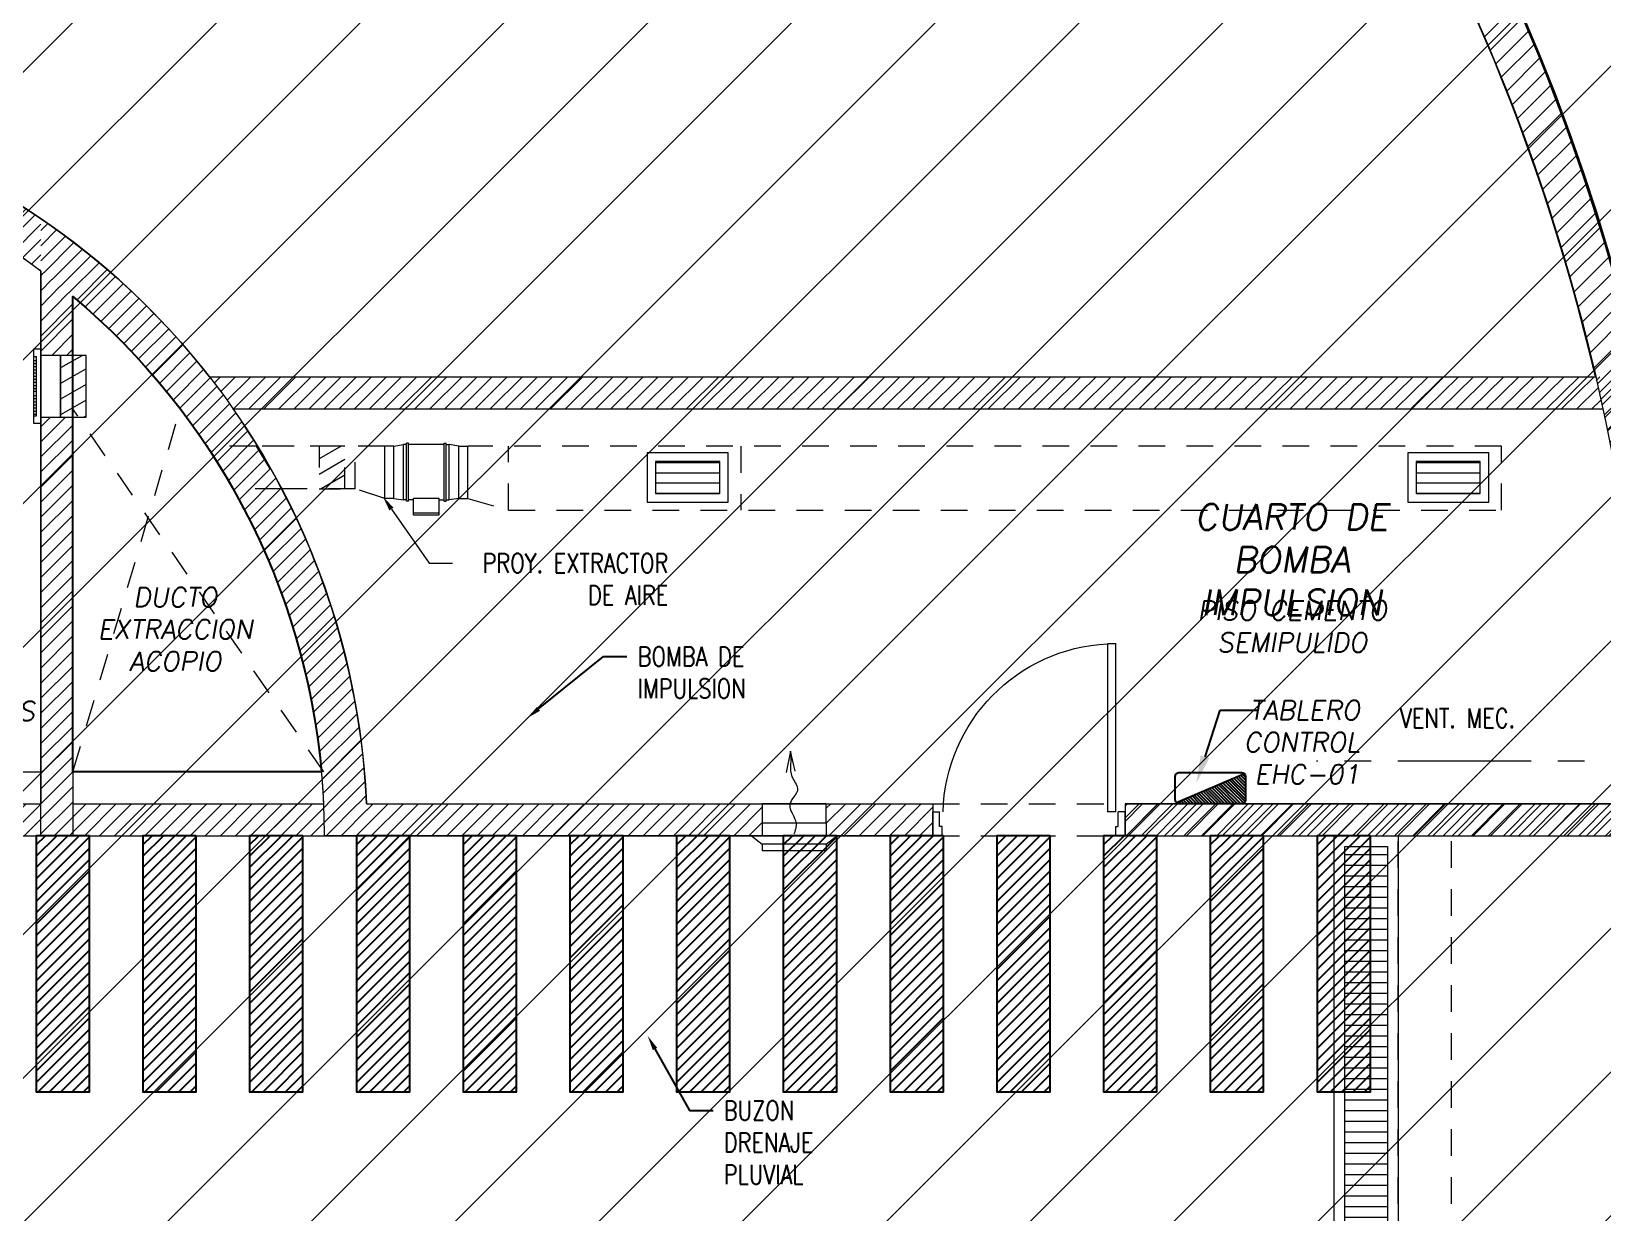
# Model space of a CAD drawing. Header units: millimetres. Extents: x 226317 to 226469, y 8188100 to 8188260.
# Drawn here: x 226457.3 to 226464.66, y 8188201.14 to 8188206.68 of the extents above; entities that cross this region are included whole.
import ezdxf
from ezdxf import colors
from ezdxf.entities.mleader import LeaderData, LeaderLine
from ezdxf.enums import TextEntityAlignment as Align
from ezdxf.math import Vec2, Vec3

# ---------------------------------------------------------------- set-up
doc = ezdxf.new("R2010")
doc.units = ezdxf.units.MM
for name, pattern in [('HIDDEN2', [0.1875, 0.125, -0.0625]), ('PHANTOM', [2.5, 1.25, -0.25, 0.25, -0.25, 0.25, -0.25]), ('PHANTOM2', [1.25, 0.625, -0.125, 0.125, -0.125, 0.125, -0.125])]:
    doc.linetypes.add(name, pattern=pattern)
for name, color, linetype in [('A-COTAS INT', 8, 'Continuous'), ('A-EJES', 8, 'PHANTOM'), ('A-ESTRUCTURA-HATCH', 8, 'Continuous'), ('A-ESTRUCTURA-MUROS', 8, 'Continuous'), ('A-ESTRUCTURA-VIGAS', 8, 'HIDDEN2'), ('A-PROYECCIONES', 8, 'HIDDEN2'), ('A-PUERTAS', 8, 'Continuous'), ('A-TEXTO-ACABADO PISO', 8, 'Continuous'), ('A-TEXTO-AMBIENTES', 8, 'Continuous'), ('A-TEXTO-INDICACIONES', 8, 'Continuous'), ('CIRCULACION PEATONAL', 8, 'Continuous'), ('L-03_EQUIP-ACCES', 8, 'Continuous'), ('L-04_EQ-MED-CONT', 8, 'Continuous'), ('L-06_EQ-FIN-CONT', 8, 'Continuous'), ('L3 Equipos y Ductos', 8, 'Continuous'), ('L4 Linea mediana', 8, 'Continuous'), ('L5 Linea mediana segmentada', 8, 'HIDDEN2'), ('L6 Linea fina', 8, 'Continuous'), ('MURO CF 120', 8, 'Continuous'), ('MURO CF 60', 8, 'Continuous')]:
    doc.layers.add(name, color=color, linetype=linetype)
doc.layers.add('A-MUROS', color=8, linetype='Continuous', lineweight=30)
doc.layers.add('A-ÁREA COMÚN', color=8, linetype='Continuous', plot=False)
doc.styles.add('ROMANS', font='ROMANS.shx', dxfattribs={"oblique": 10})
doc.styles.add('TXT_COTAS', font='romans.shx', dxfattribs={"width": 0.8})
pattern_1 = [(45, (-226438.3486310827, -8188203.061885514), (-0.03535533905932738, 0.03535533905932738), [])]
pattern_2 = [(45, (-226440.1420896189, -8188203.05964973), (-0.03535533905932738, 0.03535533905932738), [])]

# ---------------------------------------------------------------- blocks, each defined once
blk = doc.blocks.new('EST P1')
at = {"layer": 'A-ESTRUCTURA-HATCH', "lineweight": 0}
h = blk.add_hatch(dxfattribs=at)
h.set_pattern_fill('ANSI31', color=8, scale=0.02, angle=-1.27e-14)
h.set_pattern_definition([(44.99999999999999, (-226392.077087921, -8188203.059610654), (-0.04490128060534576, 0.04490128060534578), [])])
h.paths.add_polyline_path([(-3.609998156578513, 5.049997552298009), (-3.610000176762696, 4.849997552111745), (-44.785000133008, 4.84999814722687), (-44.78500010908465, -0.1500023566186428), (-46.9899987593235, -0.1500020446255803), (-46.98999930798891, -11.15000239294022), (-3.609999100328423, -11.15005090925843), (-3.609999100328423, -11.40005090925843), (-47.23999938514316, -11.40005881432444), (-47.23999953552266, 0.1499976431950927), (-45.03499953550636, 0.1499976431950927), (-45.0350001337647, 5.049998153932393)])
h.paths.add_polyline_path([(5.875668717722874, 4.849997540004551), (5.875668724213028, 5.04999746195972), (35.53000006324146, 5.049996703863144), (35.53000006324146, 4.849997698329389)])
h.paths.add_polyline_path([(47.9150172030495, 5.049996227957308), (35.58000069746049, 5.049997348338366), (35.58000069746049, 4.849997348152101), (47.9150167714979, 4.849997607059777)])
h.paths.add_polyline_path([(51.86500159354182, 4.849997512064874), (53.37567124809721, 4.84999814722687), (53.37566821934888, 5.049995731562376), (51.86500180143048, 5.049995731562376)])
edge = h.paths.add_edge_path()
edge.add_arc((63.30066905260901, -0.1500025354325771), 9.699999993899837, 359.9999991583288, 539.9999991583288)
edge.add_line((53.60066905870917, -0.1500023929402232), (53.80066905872081, -0.1500023929402232))
edge.add_arc((63.30066905260901, -0.1500025354325771), 9.49999999389811, 0.9047070135612216, 179.9999991406384, ccw=False)
edge.add_line((72.79948476422578, -2.6654452085495e-06), (70.35068066572421, 2.236943691968918e-05))
edge.add_line((70.35068066572421, 2.236943691968918e-05), (70.35067913253442, -0.1499448418617249))
edge.add_line((70.35067913253442, -0.1499448418617249), (73.00066904650885, -0.150002677924931))
edge = h.paths.add_edge_path(flags=0)
edge.add_arc((63.30071679374669, -0.1499939998611808), 3.299962339153879, 0.00085350182833477, 49.99468486829903)
edge.add_line((65.42212619486963, 2.377727027982473), (65.4221670004481, -0.1499835988506675))
edge.add_line((65.4221670004481, -0.1499835988506675), (65.27216700115241, -0.1499896282330155))
edge.add_line((65.27216700115241, -0.1499896282330155), (65.27206754402141, 2.496426238678396))
edge.add_arc((63.30066965197329, -0.1500051133334637), 3.300001295059289, 53.31658296361125, 179.9999577391648)
edge.add_line((60.00066835692269, -0.1500026788562536), (59.80066835691105, -0.1500026788562536))
edge.add_arc((63.30067374499049, -0.1500072199851274), 3.500005388090554, 2.4573619812700827, 179.9999256646052, ccw=False)
edge.add_line((66.79746054686257, 5.869567394256592e-05), (69.45068066581734, 3.157090395689011e-05))
edge.add_line((69.45068066581734, 3.157090395689011e-05), (69.45067913254024, -0.1499448418617249))
edge.add_line((69.45067913254024, -0.1499448418617249), (66.60067913253442, -0.1499448418617249))
h.paths.add_polyline_path([(-3.559999100340065, -11.15003591403365), (35.53000069747213, -11.15003591403365), (35.53000069747213, -11.40006590355188), (-3.559999100340065, -11.40006590355188)])
h.paths.add_polyline_path([(35.58000069746049, -11.1500659417361), (71.88000514594023, -11.1501255556941), (71.88000514594023, -11.40006201900542), (35.58000069746049, -11.40000240504742)])
at = {"layer": 'A-ESTRUCTURA-MUROS', "color": 8, "lineweight": 0}
for points in [[(73.00066904650885, -0.150002677924931, 1), (53.60066905870917, -0.1500023929402232), (53.80066905872081, -0.1500023929402232, -0.9921359372214096), (72.79948476422578, -2.6654452085495e-06), (70.35068066572421, 2.236943691968918e-05), (70.35067913253442, -0.1499448418617249)], [(66.60067913253442, -0.1499448418617249, 0.2216664242011301), (65.42212619486963, 2.377727027982473), (65.4221670004481, -0.1499835988506675), (65.27216700115241, -0.1499896282330155), (65.27206754402141, 2.496426238678396, 0.6169098277048293), (60.00066835692269, -0.1500026788562536), (59.80066835691105, -0.1500026788562536, -0.9787815263280097), (66.79746054686257, 5.869567394256592e-05), (69.45068066581734, 3.157090395689011e-05), (69.45067913254024, -0.1499448418617249)]]:
    blk.add_lwpolyline(points, format="xyb", close=True, dxfattribs=at)
at = {"layer": 'A-ESTRUCTURA-VIGAS', "color": 8, "lineweight": 0}
for p, q in [((69.45068066581734, 3.157090395689011e-05), (70.35068066572421, 2.236943691968918e-05)), ((69.45067913254024, -0.1499448418617249), (70.35067913253442, -0.1499448418617249))]:
    blk.add_line(p, q, dxfattribs=at)
for points in [[(60.01433340998483, 0.1499973880127072), (65.27216184916324, 0.1500164223834872)], [(65.42216215791996, 0.1499873343855143), (66.58701328121242, 0.1500061387196183)], [(60.00066835692269, -0.1500026788562536), (65.27216700217105, -0.1500168144702911)], [(65.42216700097197, -0.1500165341421962), (66.59725419874303, -0.1499939216300845)], [(71.63000006307266, -6.150002165697515), (71.63000006307266, -0.150002165697515)], [(71.88000006307266, -6.150002165697515), (71.88000006307266, -0.150002165697515)]]:
    blk.add_lwpolyline(points, dxfattribs=at)
blk = doc.blocks.new('A$C5E423DB2')
at = {"layer": 'A-PUERTAS', "color": 8, "lineweight": 0}
for p, q in [((0.0380998527398333, 0.0999998934566975), (0.0380998511100188, 0.7999998889863491)), ((0.0380998511100188, 0.7999998889863491), (0.0730998511426151, 0.7999998852610588)), ((0.0730998511426151, 0.7999998852610588), (0.0730998527724296, 0.0999998934566975)), ((0.0380998527398333, 0.0999998934566975), (0.0730998527724296, 0.0999998934566975))]:
    blk.add_line(p, q, dxfattribs=at)
at = {"layer": 'A-PUERTAS', "color": 8, "linetype": 'Continuous', "lineweight": 0}
for p, q in [((-1.472653821e-07, -1.11758709e-07), (-1.472653821e-07, 0.0999998897314072)), ((-1.472653821e-07, 0.0999998897314072), (0.0280998527305201, 0.0999998934566975)), ((0.0280998527305201, 0.0380998887121678), (0.0280998527305201, 0.0999998934566975)), ((0.7999998530140147, 0.0999998897314072), (0.7718998530181125, 0.0999998934566975)), ((0.7718998530181125, 0.0380998887121678), (0.7718998530181125, 0.0999998934566975)), ((0.7999998528975995, -1.11758709e-07), (0.7999998528975995, 0.0999998897314072)), ((0.0380998527398333, 0.0380998887121678), (0.0280998527305201, 0.0380998887121678)), ((0.0380998527398333, -1.11758709e-07), (0.0380998527398333, 0.0380998887121678)), ((0.7618998530087993, -1.11758709e-07), (0.7618998530087993, 0.0380998887121678)), ((0.7618998530087993, 0.0380998887121678), (0.7718998530181125, 0.0380998887121678)), ((-1.472653821e-07, -1.11758709e-07), (0.0380998527398333, -1.11758709e-07)), ((0.7999998530140147, -1.11758709e-07), (0.7618998530087993, -1.11758709e-07))]:
    blk.add_line(p, q, dxfattribs=at)
blk.add_arc((0.0365533265285194, 0.0793452113866806), 0.7215807719765989, 1.640270668491661, 87.09684895294437, dxfattribs=at)
blk = doc.blocks.new('*U22')
at = {"layer": 'CIRCULACION PEATONAL'}
h = blk.add_hatch(dxfattribs=at)
h.set_pattern_fill('ANSI31', color=256, scale=0.3)
h.set_pattern_definition([(45, (-1.24963215764578, 0), (-0.02651650429449553, 0.02651650429449553), [])])
h.paths.add_polyline_path([(-0.9526332741646426, 0.2275326177477837), (-1.202633274106435, 0.2275326177477837), (-1.202633274106435, -0.9724673796445131), (-0.9526332741646426, -0.9724673796445131)])
h = blk.add_hatch(dxfattribs=at)
h.set_pattern_fill('ANSI31', color=256, scale=0.3)
h.set_pattern_definition([(45, (-0.7496321576457801, 0), (-0.02651650429449553, 0.02651650429449553), [])])
h.paths.add_polyline_path([(-0.4526332741646426, 0.2275326177477837), (-0.702633274106435, 0.2275326177477837), (-0.702633274106435, -0.9724673796445131), (-0.4526332741646426, -0.9724673796445131)])
h = blk.add_hatch(dxfattribs=at)
h.set_pattern_fill('ANSI31', color=256, scale=0.3)
h.set_pattern_definition([(45, (-0.2496321576457802, 0), (-0.02651650429449553, 0.02651650429449553), [])])
h.paths.add_polyline_path([(0.04736672583535728, 0.2275326177477837), (-0.2026332741064351, 0.2275326177477837), (-0.2026332741064351, -0.9724673796445131), (0.04736672583535728, -0.9724673796445131)])
h = blk.add_hatch(dxfattribs=at)
h.set_pattern_fill('ANSI31', color=256, scale=0.3)
h.set_pattern_definition([(45, (0.2503678423542197, 0), (-0.02651650429449553, 0.02651650429449553), [])])
h.paths.add_polyline_path([(0.5473667258353572, 0.2275326177477837), (0.2973667258935648, 0.2275326177477837), (0.2973667258935648, -0.9724673796445131), (0.5473667258353572, -0.9724673796445131)])
h = blk.add_hatch(dxfattribs=at)
h.set_pattern_fill('ANSI31', color=256, scale=0.3)
h.set_pattern_definition([(45, (0.7503678423542197, 0), (-0.02651650429449553, 0.02651650429449553), [])])
h.paths.add_polyline_path([(1.047366725835357, 0.2275326177477837), (0.7973667258935648, 0.2275326177477837), (0.7973667258935648, -0.9724673796445131), (1.047366725835357, -0.9724673796445131)])
h = blk.add_hatch(dxfattribs=at)
h.set_pattern_fill('ANSI31', color=256, scale=0.3)
h.set_pattern_definition([(45, (1.250367842354219, 0), (-0.02651650429449553, 0.02651650429449553), [])])
h.paths.add_polyline_path([(1.547366725835357, 0.2275326177477837), (1.297366725893565, 0.2275326177477837), (1.297366725893565, -0.9724673796445131), (1.547366725835357, -0.9724673796445131)])
h = blk.add_hatch(dxfattribs=at)
h.set_pattern_fill('ANSI31', color=256, scale=0.3)
h.set_pattern_definition([(45, (1.750367842354219, 0), (-0.02651650429449553, 0.02651650429449553), [])])
h.paths.add_polyline_path([(2.047366725835357, 0.2275326177477837), (1.797366725893565, 0.2275326177477837), (1.797366725893565, -0.9724673796445131), (2.047366725835357, -0.9724673796445131)])
h = blk.add_hatch(dxfattribs=at)
h.set_pattern_fill('ANSI31', color=256, scale=0.3)
h.set_pattern_definition([(45, (2.250367842354219, 0), (-0.02651650429449553, 0.02651650429449553), [])])
h.paths.add_polyline_path([(2.547366725835357, 0.2275326177477837), (2.297366725893565, 0.2275326177477837), (2.297366725893565, -0.9724673796445131), (2.547366725835357, -0.9724673796445131)])
h = blk.add_hatch(dxfattribs=at)
h.set_pattern_fill('ANSI31', color=256, scale=0.3)
h.set_pattern_definition([(45, (2.750367842354219, 0), (-0.02651650429449553, 0.02651650429449553), [])])
h.paths.add_polyline_path([(3.047366725835357, 0.2275326177477837), (2.797366725893565, 0.2275326177477837), (2.797366725893565, -0.9724673796445131), (3.047366725835357, -0.9724673796445131)])
h = blk.add_hatch(dxfattribs=at)
h.set_pattern_fill('ANSI31', color=256, scale=0.3)
h.set_pattern_definition([(45, (3.250367842354219, 0), (-0.02651650429449553, 0.02651650429449553), [])])
h.paths.add_polyline_path([(3.547366725835357, 0.2275326177477837), (3.297366725893564, 0.2275326177477837), (3.297366725893564, -0.9724673796445131), (3.547366725835357, -0.9724673796445131)])
h = blk.add_hatch(dxfattribs=at)
h.set_pattern_fill('ANSI31', color=256, scale=0.3)
h.set_pattern_definition([(45, (3.750367842354219, 0), (-0.02651650429449553, 0.02651650429449553), [])])
h.paths.add_polyline_path([(4.047366725835357, 0.2275326177477837), (3.797366725893564, 0.2275326177477837), (3.797366725893564, -0.9724673796445131), (4.047366725835357, -0.9724673796445131)])
h = blk.add_hatch(dxfattribs=at)
h.set_pattern_fill('ANSI31', color=256, scale=0.3)
h.set_pattern_definition([(45, (4.250367842354219, 0), (-0.02651650429449553, 0.02651650429449553), [])])
h.paths.add_polyline_path([(4.547366725835357, 0.2275326177477837), (4.297366725893564, 0.2275326177477837), (4.297366725893564, -0.9724673796445131), (4.547366725835357, -0.9724673796445131)])
h = blk.add_hatch(dxfattribs=at)
h.set_pattern_fill('ANSI31', color=256, scale=0.3)
h.set_pattern_definition([(45, (4.750367842354219, 0), (-0.02651650429449553, 0.02651650429449553), [])])
h.paths.add_polyline_path([(5.047366725835357, 0.2275326177477837), (4.797366725893564, 0.2275326177477837), (4.797366725893564, -0.9724673796445131), (5.047366725835357, -0.9724673796445131)])
for points in [[(-1.202633274106435, -0.9724673796445131), (-0.9526332741646426, -0.9724673796445131), (-0.9526332741646426, 0.2275326177477837), (-1.202633274106435, 0.2275326177477837)], [(-0.702633274106435, -0.9724673796445131), (-0.4526332741646426, -0.9724673796445131), (-0.4526332741646426, 0.2275326177477837), (-0.702633274106435, 0.2275326177477837)], [(-0.2026332741064351, -0.9724673796445131), (0.04736672583535728, -0.9724673796445131), (0.04736672583535728, 0.2275326177477837), (-0.2026332741064351, 0.2275326177477837)], [(0.2973667258935648, -0.9724673796445131), (0.5473667258353572, -0.9724673796445131), (0.5473667258353572, 0.2275326177477837), (0.2973667258935648, 0.2275326177477837)], [(0.7973667258935648, -0.9724673796445131), (1.047366725835357, -0.9724673796445131), (1.047366725835357, 0.2275326177477837), (0.7973667258935648, 0.2275326177477837)], [(1.297366725893565, -0.9724673796445131), (1.547366725835357, -0.9724673796445131), (1.547366725835357, 0.2275326177477837), (1.297366725893565, 0.2275326177477837)], [(1.797366725893565, -0.9724673796445131), (2.047366725835357, -0.9724673796445131), (2.047366725835357, 0.2275326177477837), (1.797366725893565, 0.2275326177477837)], [(2.297366725893565, -0.9724673796445131), (2.547366725835357, -0.9724673796445131), (2.547366725835357, 0.2275326177477837), (2.297366725893565, 0.2275326177477837)], [(2.797366725893565, -0.9724673796445131), (3.047366725835357, -0.9724673796445131), (3.047366725835357, 0.2275326177477837), (2.797366725893565, 0.2275326177477837)], [(3.297366725893564, -0.9724673796445131), (3.547366725835357, -0.9724673796445131), (3.547366725835357, 0.2275326177477837), (3.297366725893564, 0.2275326177477837)], [(3.797366725893564, -0.9724673796445131), (4.047366725835357, -0.9724673796445131), (4.047366725835357, 0.2275326177477837), (3.797366725893564, 0.2275326177477837)], [(4.297366725893564, -0.9724673796445131), (4.547366725835357, -0.9724673796445131), (4.547366725835357, 0.2275326177477837), (4.297366725893564, 0.2275326177477837)], [(4.797366725893564, -0.9724673796445131), (5.047366725835357, -0.9724673796445131), (5.047366725835357, 0.2275326177477837), (4.797366725893564, 0.2275326177477837)]]:
    blk.add_lwpolyline(points, close=True, dxfattribs=at)
blk = doc.blocks.new('IIMM')
at = {"layer": 'L6 Linea fina', "lineweight": 0}
h = blk.add_hatch(dxfattribs=at)
h.set_pattern_fill('ANSI31', color=8, scale=0.015, angle=-45.00000000000003)
h.set_pattern_definition([(360, (-1041.762942687899, 4681.844555256888), (1.057487430955462e-17, 0.04762500000000002), [])])
h.paths.add_polyline_path([(68.45200701802969, 1.603818256407976), (68.15200701804133, 1.603818256407976), (68.15200701804133, 1.453818256035447), (68.45200701802969, 1.453818256035447)])
h = blk.add_hatch(dxfattribs=at)
h.set_pattern_fill('ANSI31', color=8, scale=0.015, angle=-45.00000000000003)
h.set_pattern_definition([(360, (-1038.200215916935, 4681.844555256888), (1.057487430955462e-17, 0.04762500000000002), [])])
h.paths.add_polyline_path([(72.01473378899391, 1.603818256407976), (71.71473378900555, 1.603818256407976), (71.71473378900555, 1.453818256035447), (72.01473378899391, 1.453818256035447)])
at = {"color": 8, "lineweight": 0}
for p, q in [((68.95110031418153, 3.667827695608139e-05), (68.65110294302576, 3.667827695608139e-05)), ((68.65110294302576, 3.667827695608139e-05), (68.65110294302576, -0.09003842901438475)), ((68.95110031418153, -0.09003842901438475), (68.95110031418153, 3.667827695608139e-05)), ((68.65110294302576, -0.09003842901438475), (68.95110031418153, -0.09003842901438475))]:
    blk.add_line(p, q, dxfattribs=at)
at = {"layer": 'A-TEXTO-INDICACIONES', "color": 8, "linetype": 'ByBlock', "lineweight": 0}
blk.add_line((67.09062311137677, 1.127801534719765), (67.20111659122631, 1.127801534719765), dxfattribs=at)
blk.add_lwpolyline([(66.91443483563489, 1.381112628616393), (67.09062311137677, 1.127801534719765)], dxfattribs=at)
at = {"layer": 'A-TEXTO-INDICACIONES', "color": 8, "lineweight": 0}
blk.add_solid([(66.90485710956273, 1.374450926668942), (66.87446462313528, 1.438578984700143), (66.92401256167796, 1.387774330563843)], dxfattribs=at)
at = {"layer": 'L-03_EQUIP-ACCES', "color": 8, "lineweight": 0}
blk.add_line((65.2725216797262, 2.101391042582691), (65.2725216797262, 1.811391042545438), dxfattribs=at)
at = {"layer": 'L-03_EQUIP-ACCES', "color": 8, "lineweight": 0, "ltscale": 1.5}
for p, q in [((68.65110294302576, -0.09003842901438475), (68.65110294302576, -0.1500384286046028)), ((68.95110294301412, -0.09003842901438475), (68.95110294301412, -0.1500384286046028)), ((69.00110294303158, -0.1500384286046028), (68.6011029430083, -0.1500384286046028))]:
    blk.add_line(p, q, dxfattribs=at)
at = {"layer": 'L-04_EQ-MED-CONT', "color": 8, "lineweight": 0, "ltscale": 1.5}
for p, q in [((68.6011029430083, -0.1500384286046028), (68.65110294302576, -0.1900384286418557)), ((68.95110294301412, -0.1900384286418557), (68.65110294302576, -0.1900384286418557)), ((68.95110294301412, -0.1900384286418557), (69.00110294303158, -0.1500384286046028))]:
    blk.add_line(p, q, dxfattribs=at)
at = {"layer": 'L-06_EQ-FIN-CONT', "color": 8, "lineweight": 0, "ltscale": 1.5}
for p, q in [((68.65110294302576, -0.1900384286418557), (68.65110294302576, -0.220038428902626)), ((68.95110294301412, -0.220038428902626), (68.65110294302576, -0.220038428902626)), ((68.95110294301412, -0.1900384286418557), (68.95110294301412, -0.220038428902626))]:
    blk.add_line(p, q, dxfattribs=at)
at = {"layer": 'L3 Equipos y Ductos', "color": 8, "lineweight": 0}
for p, q in [((65.36452167973039, 2.101391042582691), (65.2725216797262, 2.101391042582691)), ((65.36452167973039, 1.811391042545438), (65.36452167973039, 2.101391042582691)), ((65.2725216797262, 1.811391042545438), (65.36452167973039, 1.811391042545438)), ((66.88377563969698, 1.43105538841337), (66.88377563969698, 1.676055388525128)), ((66.92477563969442, 1.676055388525128), (66.88377563969698, 1.676055388525128)), ((66.92477563969442, 1.676055388525128), (66.97100441469229, 1.683555388823152)), ((66.92477563969442, 1.43105538841337), (66.92477563969442, 1.676055388525128)), ((66.97100441469229, 1.423555389046669), (66.97100441469229, 1.683555388823152)), ((66.98473082957207, 1.683555388823152), (66.97100441469229, 1.683555388823152)), ((66.99433931999374, 1.689555388875306), (66.98473082957207, 1.689555388875306)), ((66.98473082957207, 1.417555388994515), (66.98473082957207, 1.68935538828373)), ((66.99433931999374, 1.417555388994515), (66.99433931999374, 1.68935538828373)), ((67.1612119593774, 1.683555388823152), (66.99433931999374, 1.683555388823152)), ((67.1612119593774, 1.689555388875306), (67.17082044979907, 1.689555388875306)), ((67.1612119593774, 1.417555388994515), (67.1612119593774, 1.68935538828373)), ((67.17082044979907, 1.417555388994515), (67.17082044979907, 1.68935538828373)), ((67.17082044979907, 1.683555388823152), (67.18454686467885, 1.683555388823152)), ((67.18454686467885, 1.423555389046669), (67.18454686467885, 1.683555388823152)), ((67.23077563967672, 1.676055388525128), (67.18454686467885, 1.683555388823152)), ((67.23077563967672, 1.43105538841337), (67.23077563967672, 1.676055388525128)), ((67.23077563967672, 1.676055388525128), (67.27177563967416, 1.676055388525128)), ((67.27177563967416, 1.43105538841337), (67.27177563967416, 1.676055388525128)), ((66.92477563969442, 1.43105538841337), (66.88377563969698, 1.43105538841337)), ((66.92477563969442, 1.43105538841337), (66.97100441469229, 1.423555389046669)), ((66.98473082957207, 1.423555389046669), (66.97100441469229, 1.423555389046669)), ((66.99433931999374, 1.417555388994515), (66.98473082957207, 1.417555388994515)), ((67.01806573491194, 1.423555389046669), (66.99433931999374, 1.423555389046669)), ((67.01806573491194, 1.353555388748646), (67.01806573491194, 1.429885751567781)), ((67.1374855444592, 1.429885751567781), (67.01806573491194, 1.429885751567781)), ((67.1374855444592, 1.353555388748646), (67.1374855444592, 1.429885751567781)), ((67.1374855444592, 1.423555389046669), (67.1612119593774, 1.423555389046669)), ((67.1612119593774, 1.417555388994515), (67.17082044979907, 1.417555388994515)), ((67.17082044979907, 1.423555389046669), (67.18454686467885, 1.423555389046669)), ((67.23077563967672, 1.43105538841337), (67.18454686467885, 1.423555389046669)), ((67.23077563967672, 1.43105538841337), (67.27177563967416, 1.43105538841337)), ((67.1374855444592, 1.361555389128625), (67.01806573491194, 1.361555389128625)), ((67.01806573491194, 1.353555388748646), (67.1374855444592, 1.353555388748646)), ((68.65110294302576, -0.09003842901438475), (68.9511018920457, -0.09003317356109619))]:
    blk.add_line(p, q, dxfattribs=at)
at = {"layer": 'L3 Equipos y Ductos', "color": 8, "linetype": 'HIDDEN2', "lineweight": 0}
for p, q in [((66.88377563969698, 1.676055388525128), (66.2802970117773, 1.676055388525128)), ((66.68377563968534, 1.676055388525128), (66.2802970117773, 1.676055388525128)), ((66.2802970117773, 1.676055388525128), (66.40043515063007, 1.476055388338864)), ((66.74477623190614, 1.476055388338864), (66.74477623190614, 1.676055388525128)), ((72.11370189450099, 1.676055388525128), (67.27177563967416, 1.676055388525128)), ((67.46245167823508, 1.376055388711393), (67.46245167823508, 1.676055388525128)), ((68.55097512353677, 1.676055388525128), (68.55097512353677, 1.376055388711393)), ((72.11370189450099, 1.376055388711393), (72.11370189450099, 1.676055388525128)), ((66.74477623190614, 1.476055388338864), (66.40043515063007, 1.476055388338864)), ((66.88377563969698, 1.43105538841337), (66.74477623190614, 1.476055388338864)), ((67.27177563967416, 1.43105538841337), (67.46245167823508, 1.376055388711393)), ((67.46245167823508, 1.376055388711393), (72.11370189450099, 1.376055388711393))]:
    blk.add_line(p, q, dxfattribs=at)
at = {"layer": 'L3 Equipos y Ductos', "color": 8, "lineweight": 0}
blk.add_lwpolyline([(65.2725216797262, 1.781391042284667), (65.2385216797411, 1.781391042284667), (65.2385216797411, 2.131391042843461), (65.2725216797262, 2.131391042843461)], close=True, dxfattribs=at)
at = {"layer": 'L4 Linea mediana', "color": 8, "lineweight": 0, "ltscale": 0.5}
for p, q in [((65.48451842967188, 2.101391042582691), (65.36451842956012, 2.101391042582691)), ((65.36451842956012, 2.101391042582691), (65.36452167973039, 1.811391042545438)), ((65.48452167984215, 1.811391042545438), (65.48451842967188, 2.101391042582691)), ((65.36452167973039, 1.811391042545438), (65.48452167984215, 1.811391042545438))]:
    blk.add_line(p, q, dxfattribs=at)
at = {"layer": 'L4 Linea mediana', "color": 8, "linetype": 'Continuous', "lineweight": 0, "ltscale": 0.5}
for p, q in [((65.46720117214136, 2.101391042582691), (65.36451909397147, 2.042107516899705)), ((65.48451913939789, 2.038066091015935), (65.36451991574722, 1.968784507364035)), ((65.48451996114454, 1.964743081480265), (65.36452073752298, 1.895461497828364)), ((65.4845207829203, 1.891420071944594), (65.36452155926963, 1.822138488292694)), ((65.48452160469606, 1.818097062408924), (65.4729064379062, 1.811391042545438)), ((66.67817279041628, 1.676055388525128), (66.57549101123004, 1.616772036068141)), ((66.69549107702915, 1.612730621360242), (66.57549220279907, 1.543449239805341)), ((66.69549226859817, 1.539407825097442), (66.58576262858696, 1.476055388338864))]:
    blk.add_line(p, q, dxfattribs=at)
at = {"layer": 'L4 Linea mediana', "color": 8, "linetype": 'HIDDEN2', "lineweight": 0, "ltscale": 0.5}
for p, q in [((66.6954900479468, 1.676055388525128), (66.57549004783505, 1.676055388525128)), ((66.57549004783505, 1.676055388525128), (66.57549329800531, 1.476055388338864)), ((66.69549329811707, 1.476055388338864), (66.6954900479468, 1.676055388525128)), ((66.57549329800531, 1.476055388338864), (66.69549329811707, 1.476055388338864))]:
    blk.add_line(p, q, dxfattribs=at)
at = {"layer": 'L4 Linea mediana', "color": 8, "lineweight": 0}
for points in [[(68.49200701803784, 1.643818256445229), (68.11200701803318, 1.643818256445229), (68.11200701803318, 1.413818255998194), (68.49200701803784, 1.413818255998194)], [(72.05473378900206, 1.643818256445229), (71.6747337889974, 1.643818256445229), (71.6747337889974, 1.413818255998194), (72.05473378900206, 1.413818255998194)], [(68.45200701802969, 1.603818256407976), (68.15200701804133, 1.603818256407976), (68.15200701804133, 1.453818256035447), (68.45200701802969, 1.453818256035447)], [(72.01473378899391, 1.603818256407976), (71.71473378900555, 1.603818256407976), (71.71473378900555, 1.453818256035447), (72.01473378899391, 1.453818256035447)]]:
    blk.add_lwpolyline(points, close=True, dxfattribs=at)
at = {"layer": 'L5 Linea mediana segmentada', "color": 8, "lineweight": 0}
for p, q in [((66.2802970117773, 1.676055388525128), (66.04981998735457, 1.676055388525128)), ((66.40043515063007, 1.476055388338864), (66.17266447743168, 1.476055388338864))]:
    blk.add_line(p, q, dxfattribs=at)
at = {"layer": 'L6 Linea fina', "color": 8, "lineweight": 0}
for p, q in [((65.2385216797411, 2.095625817775726), (65.25152167971828, 2.095625817775726)), ((65.2385216797411, 2.077599219046533), (65.25152167971828, 2.077599219046533)), ((65.2385216797411, 2.062978401780128), (65.25152167971828, 2.062978401780128)), ((65.25152167971828, 1.817156267352402), (65.25152167971828, 2.095625817775726)), ((65.2385216797411, 2.048357584513724), (65.25152167971828, 2.048357584513724)), ((65.2385216797411, 2.033736766315997), (65.25152167971828, 2.033736766315997)), ((65.2385216797411, 2.019115949049592), (65.25152167971828, 2.019115949049592)), ((65.2385216797411, 2.004495130851865), (65.25152167971828, 2.004495130851865)), ((65.2385216797411, 1.98987431358546), (65.25152167971828, 1.98987431358546)), ((65.2385216797411, 1.975253495387733), (65.25152167971828, 1.975253495387733)), ((65.2385216797411, 1.960632678121328), (65.25152167971828, 1.960632678121328)), ((65.2385216797411, 1.946011860854924), (65.25152167971828, 1.946011860854924)), ((65.25152167971828, 1.931391042657197), (65.2385216797411, 1.931391042657197)), ((65.2385216797411, 1.913364443928003), (65.25152167971828, 1.913364443928003)), ((65.2385216797411, 1.898743626661599), (65.25152167971828, 1.898743626661599)), ((65.2385216797411, 1.884122808463871), (65.25152167971828, 1.884122808463871)), ((65.2385216797411, 1.869501991197467), (65.25152167971828, 1.869501991197467)), ((65.2385216797411, 1.854881173931062), (65.25152167971828, 1.854881173931062)), ((65.2385216797411, 1.840260355733335), (65.25152167971828, 1.840260355733335)), ((65.2385216797411, 1.82563953846693), (65.25152167971828, 1.82563953846693)), ((65.2385216797411, 1.817156267352402), (65.25152167971828, 1.817156267352402)), ((68.78371585850255, 0.24640076700598), (68.76395637565292, 0.146622215397656)), ((68.80495718048769, 0.1531987879425287), (68.78371585850255, 0.24640076700598))]:
    blk.add_line(p, q, dxfattribs=at)
blk.add_open_spline([(68.78371585850255, 0.24640076700598), (68.79010949397343, 0.2030312651768327), (68.767752520449, 0.1416539149358869), (68.84454450116027, 0.05590737611055374), (68.74911845417228, 0.006421662867069244), (68.82100425768294, -0.08478402066975832), (68.80597758921795, -0.1252817502245307), (68.79931300895987, -0.1432431740686297)], degree=3, knots=[0, 0, 0, 0, 0.0524683736910414, 0.0807049177553039, 0.1300474905255351, 0.1600670100144775, 0.1839925524975523, 0.1839925524975523, 0.1839925524975523, 0.1839925524975523], dxfattribs=at)
at = {"layer": 'A-TEXTO-INDICACIONES', "color": 8, "lineweight": 0, "insert": (68.21111659120652, 1.172801534645259), "char_height": 0.09, "width": 0.9737156016926747, "attachment_point": 3, "style": 'TXT_COTAS'}
blk.add_mtext('PROY. EXTRACTOR DE AIRE', dxfattribs=at)
blk = doc.blocks.new('MCF')
at = {"layer": 'MURO CF 120', "lineweight": 0}
h = blk.add_hatch(dxfattribs=at)
h.set_pattern_fill('_USER', color=8, scale=0.05, angle=45, style=0, pattern_type=0)
h.set_pattern_definition(pattern_1)
edge = h.paths.add_edge_path()
edge.add_line((17.20711533157737, 2.741910980083048), (17.20711955279694, 2.497733218595386))
edge.add_arc((15.23206468447461, -0.150498372502625), 3.303630168916194, 2.6158165169695167, 53.2843720472834, ccw=False)
edge.add_line((18.5322525013471, 0.0002751871943473816), (18.73245884897187, 1.961924135684967e-05))
edge.add_arc((15.22875948291039, -0.1538977017626166), 3.507078526272926, 2.515383187944552, 55.65992868764849)
h = blk.add_hatch(dxfattribs=at)
h.set_pattern_fill('_USER', color=8, scale=0.05, angle=45, style=0, pattern_type=0)
h.set_pattern_definition(pattern_1)
h.paths.add_polyline_path([(17.20706565093133, 2.497773264534771), (17.20716530038044, 2.101087721064687), (17.35716529318597, 2.101616212166846), (17.3571244997438, 2.377530983649194)])
h = blk.add_hatch(dxfattribs=at)
h.set_pattern_fill('_USER', color=8, scale=0.05, angle=45, style=0, pattern_type=0)
h.set_pattern_definition(pattern_2)
h.paths.add_polyline_path([(17.99742209500982, 2.000006614252925), (24.4891425203532, 2.000120361335576), (24.52275529428152, 1.849957759492099), (18.10794851579703, 1.849957759492099)])
h = blk.add_hatch(dxfattribs=at)
h.set_pattern_fill('_USER', color=8, scale=0.05, angle=45, style=0, pattern_type=0)
h.set_pattern_definition(pattern_1)
edge = h.paths.add_edge_path()
edge.add_line((24.69435570706264, 2.000124000012875), (24.48919632178149, 2.000080364756286))
edge.add_arc((15.48565041777329, -0.1065293475985527), 9.246709864907123, -0.27649205112550135, 13.168914382191588, ccw=False)
edge.add_line((24.73225261716289, -0.1511509912088513), (24.93566697178176, -0.1516651231795549))
edge.add_arc((15.23570309850038, -0.1500370688736439), 9.699964009908731, 359.9903834033931, 372.8069576416285)
h = blk.add_hatch(dxfattribs=at)
h.set_pattern_fill('_USER', color=8, scale=0.05, angle=45, style=0, pattern_type=0)
h.set_pattern_definition(pattern_1)
h.paths.add_polyline_path([(17.20712453461601, 1.811351085081697), (17.20716865712893, -0.15032032225281), (17.35716864993447, -0.149791831150651), (17.35452320327749, 1.811352845281363)])
h = blk.add_hatch(dxfattribs=at)
h.set_pattern_fill('_USER', color=8, scale=0.05, angle=45, style=0, pattern_type=0)
h.set_pattern_definition(pattern_1)
h.paths.add_polyline_path([(17.35716270218836, 7.850676774978638e-05), (17.35716532944934, -0.149930345825851), (18.73715337991598, -0.149758598767221), (18.73307538378867, 0.0001077288761734962)])
h = blk.add_hatch(dxfattribs=at)
h.set_pattern_fill('_USER', color=8, scale=0.05, angle=45, style=0, pattern_type=0)
h.set_pattern_definition(pattern_1)
h.paths.add_polyline_path([(22.28567896879395, 7.809977978467941e-05), (24.73448306633509, -4.174187779426575e-05), (24.73566734860651, -0.1500414935871959), (22.28567896879395, -0.1500414935871959)])
h = blk.add_hatch(dxfattribs=at)
h.set_pattern_fill('_USER', color=8, scale=0.05, angle=45, style=0, pattern_type=0)
h.set_pattern_definition(pattern_1)
h.paths.add_polyline_path([(20.5856776414148, -0.0001320382580161095), (18.73244962227182, -7.505528628826141e-06), (18.73715337991598, -0.149758598767221), (20.5856776414148, -0.1498831314966083)])
h = blk.add_hatch(dxfattribs=at)
h.set_pattern_fill('_USER', color=8, scale=0.05, angle=45, style=0, pattern_type=0)
h.set_pattern_definition([(45, (-226437.5486310795, -8188203.06206883), (-0.03535533905932738, 0.03535533905932738), [])])
h.paths.add_polyline_path([(21.38567764460458, -0.0003153542056679726), (20.8856763310032, -0.0001908214762806892), (20.88610124512343, -0.1500775050371885), (21.38567764460458, -0.1500664474442601)])
at = {"layer": 'MURO CF 60', "lineweight": 0}
h = blk.add_hatch(dxfattribs=at)
h.set_pattern_fill('_USER', color=8, scale=0.05, angle=45, pattern_type=0)
h.set_pattern_definition(pattern_2)
edge = h.paths.add_edge_path()
edge.add_line((11.73864825285273, -1.46692618727684e-05), (11.93970289113349, -1.114420592784882e-05))
edge.add_arc((15.2337610713148, -0.1451969211921096), 3.297256162972249, 53.2396915084247, 177.4763190183642, ccw=False)
edge.add_line((17.20706584613072, 2.49638716224581), (17.20711546691018, 2.74191093724221))
edge.add_arc((15.23548432125244, -0.1499780891463161), 3.500050216136052, 55.71462937054145, 177.5443489056947)
h = blk.add_hatch(dxfattribs=at)
h.set_pattern_fill('_USER', color=8, scale=0.05, angle=45, pattern_type=0)
h.set_pattern_definition([(45, (1.793458536238177, -0.002235784195363522), (-0.03535533905932738, 0.03535533905932738), [])])
h.paths.add_polyline_path([(17.20715966576245, -2.300180494785309e-05), (17.20716530038044, -0.1499522579833865), (14.22779637901112, -0.1499737808480859), (14.22716682325699, -6.173364818096161e-05)])
blk = doc.blocks.new('EJES 1P')
at = {"layer": 'A-EJES', "color": 8, "linetype": 'PHANTOM2', "lineweight": 0}
blk.add_lwpolyline([(121.0129206500424, -4.850001599639654), (116.2569303451455, -4.850000537931919)], dxfattribs=at)
blk = doc.blocks.new('*U58')
at = {"linetype": 'Continuous'}
h = blk.add_hatch(dxfattribs=at)
h.set_pattern_fill('ANSI31', color=256, scale=0.1, style=0)
h.set_pattern_definition([(45, (0, 0), (-0.008838834764831846, 0.008838834764831846), [])])
h.paths.add_polyline_path([(0.1974963439861313, 0.06567182950675488, 0.4142135630136599), (0.1751704364432953, 0.08801116235554218), (-0.1751174990204163, 0.08811644650995731, 0.1989123559589726), (-0.1909110109554604, 0.08158012107014656), (0.1909110122360289, -0.08158012107014656, 0.1989123567522387), (0.197456830763258, -0.06579054147005081)])
blk.add_line((-0.1909110115957446, 0.08158012107014656), (0.190911011537537, -0.08158012107014656), dxfattribs=at)
blk.add_lwpolyline([(-0.1974568308214657, 0.06579053960740566), (-0.1974963440443389, -0.06567183136940002, 0.4142135623730951), (-0.1751704369671643, -0.08801116235554218), (0.1751174988457933, -0.08811644837260246, 0.4142135623730685), (0.197456830763258, -0.06579054147005081), (0.1974963439861313, 0.06567182950675488, 0.4142135623730685), (0.1751704369089566, 0.08801116235554218), (-0.175117498904001, 0.08811644650995731, 0.4142135623730951)], format="xyb", close=True, dxfattribs=at)
blk = doc.blocks.new('TEXTOSSS')
at = {"xscale": -0.832988368430712, "yscale": 0.8329883684307117, "zscale": 0.8329883684307118, "rotation": 180.0000240900461}
blk.add_blockref('*U58', (-4.981242620036937, 1.723379112780094), dxfattribs=at)
at = {"layer": 'A-TEXTO-ACABADO PISO', "color": 8, "lineweight": 0, "insert": (-4.598134365602164, 2.600980801507831), "char_height": 0.09, "attachment_point": 2, "style": 'ROMANS'}
blk.add_mtext_dynamic_manual_height_columns('PISO CEMENTO SEMIPULIDO', width=1.155930924825952, gutter_width=12.5, heights=[0], dxfattribs=at)
at = {"layer": 'A-TEXTO-AMBIENTES', "color": 8, "lineweight": 0, "insert": (-4.600902779231546, 2.793786873109639), "char_height": 0.12, "attachment_point": 5, "style": 'ROMANS'}
blk.add_mtext_dynamic_manual_height_columns('\\pxqc;CUARTO DE BOMBA IMPULSION', width=1.489151991248067, gutter_width=15, heights=[0], dxfattribs=at)
at = {"layer": 'A-TEXTO-INDICACIONES', "color": 8, "lineweight": 0, "extrusion": (-5.565203055376352e-07, 2.24781726103761e-07, 0.99999999999982), "style": 'ROMANS', "width": 0.8}
blk.add_text('VENT. MEC.', height=0.09, dxfattribs=at).set_placement((-3.823349213605133, 2.006307194940115, 3.035049413737512e-06), align=Align.CENTER)
at = {"layer": 'A-TEXTO-INDICACIONES', "color": 8, "lineweight": 0, "insert": (-9.830474359187065, 2.467628383077681), "char_height": 0.09, "width": 0.7652768282468275, "attachment_point": 5, "style": 'ROMANS'}
blk.add_mtext('DUCTO EXTRACCION ACOPIO', dxfattribs=at)
at = {"layer": 'A-TEXTO-INDICACIONES', "color": 8, "lineweight": 0, "insert": (-10.85625007294584, 2.069139854051173), "char_height": 0.09, "attachment_point": 5, "style": 'ROMANS'}
blk.add_mtext_dynamic_manual_height_columns('\\pxqc;RESIDUOS PELIGROSOS\\P(ROJO)', width=0.8532516963742038, gutter_width=15, heights=[0], dxfattribs=at)
at = {"layer": 'A-TEXTO-INDICACIONES', "color": 8, "lineweight": 0}
ml = blk.add_multileader_mtext('Standard', dxfattribs=at)
ml.set_content('BOMBA DE IMPULSION', color=8, style='TXT_COTAS')
ml.set_leader_properties(color=7)
ml.build(insert=Vec2(0, 0))
ml.multileader.update_dxf_attribs({"dogleg_length": 0.1104934798556762, "arrow_head_size": 0.07})
ctx = ml.context
ctx.base_point, ctx.char_height, ctx.arrow_head_size, ctx.landing_gap_size, ctx.plane_origin = Vec3(-7.714265834999652, 2.339968739077449), 0.09, 0.07, 0.05, Vec3(-7.674780960573116, 2.864956181496382)
notes = []
notes.append((ctx, [(1, (1, 1, 0), (-7.824759314855328, 2.339968739077449), (1, 0), 0.1104934798556762, [(0, [(-8.183216821867973, 2.050571896135807)], 0, [])])]))
ctx.mtext.insert, ctx.mtext.width, ctx.mtext.flow_direction = Vec3(-7.664265835017432, 2.384968739002943), 0.8143374852370471, 5
ml = blk.add_multileader_mtext('Standard', dxfattribs=at)
ml.set_content('TABLERO CONTROL EHC-01', color=8, style='ROMANS')
ml.set_leader_properties(color=7)
ml.build(insert=Vec2(0, 0))
ml.multileader.update_dxf_attribs({"dogleg_length": 1.307325214856923, "arrow_head_size": 0.13, "scale": 0.1})
ctx = ml.context
ctx.base_point, ctx.scale, ctx.char_height, ctx.arrow_head_size, ctx.landing_gap_size, ctx.plane_origin = Vec3(-4.760189954935418, 2.088161380030215), 0.1, 0.09000000000000001, 0.13, 0.01, Vec3(-5.292163658101344, 2.329664965160191)
ctx.text_align_type = 2
notes.append((ctx, [(0, (1, 1, 0), (-4.935571021342184, 2.088161380030215), (1, 0), 0.1753810664067663, [(0, [(-5.046700348029844, 1.746969194151461)], 0, [])])]))
ctx.mtext.insert, ctx.mtext.width, ctx.mtext.alignment, ctx.mtext.flow_direction = Vec3(-4.280475669220323, 2.133161379955709), 0.4872622546972707, 3, 5
ml = blk.add_multileader_mtext('Standard', dxfattribs=at)
ml.set_content('BUZON DRENAJE PLUVIAL', color=8, style='TXT_COTAS')
ml.set_leader_properties(color=7)
ml.build(insert=Vec2(0, 0))
ml.multileader.update_dxf_attribs({"dogleg_length": 0.1104934798556762, "arrow_head_size": 0.07})
ctx = ml.context
ctx.base_point, ctx.char_height, ctx.arrow_head_size, ctx.landing_gap_size, ctx.plane_origin = Vec3(-7.310884582018162, 0.2125023324042559), 0.09, 0.07, 0.05, Vec3(-7.271399707591627, 0.7374897748231888)
notes.append((ctx, [(1, (1, 1, 0), (-7.421378061873838, 0.2125023324042559), (1, 0), 0.1104934798556762, [(0, [(-7.617383463395527, 0.562097025103867)], 0, [])])]))
ctx.mtext.insert, ctx.mtext.width, ctx.mtext.flow_direction = Vec3(-7.260884582035942, 0.2575023323297501), 0.8143374852370471, 5
for ctx, leaders in notes:
    for number, flags, end, landing, length, lines in leaders:
        leader = LeaderData()
        leader.index, (leader.has_last_leader_line, leader.has_dogleg_vector, leader.attachment_direction) = number, flags
        leader.last_leader_point, leader.dogleg_vector, leader.dogleg_length = Vec3(end), Vec3(landing), length
        for number, points, colour, breaks in lines:
            line = LeaderLine()
            line.index, line.vertices, line.color, line.breaks = number, Vec3.list(points), colors.encode_raw_color(colour), breaks
            leader.lines.append(line)
        ctx.leaders.append(leader)
blk = doc.blocks.new('arq. estac.')
at = {"lineweight": 0}
h = blk.add_hatch(dxfattribs=at)
h.set_pattern_fill('_USER', color=8, scale=0.05, pattern_type=0)
h.set_pattern_definition([(0, (321.5708696485672, 57.1208462882787), (0, 0.05), [])])
h.paths.add_polyline_path([(226758.8793011472, 8188207.503892729), (226759.0793011472, 8188207.503892729), (226759.0791262606, 8188196.603895554), (226758.8791262606, 8188196.603895554)])
at = {"color": 8, "lineweight": 0}
for points in [[(226758.8293011472, 8188207.553892729), (226759.1293011472, 8188207.553892729), (226759.1291262606, 8188196.553895555), (226758.8291262606, 8188196.553895555)], [(226758.8793011472, 8188207.503892729), (226759.0793011472, 8188207.503892729), (226759.0791262606, 8188196.603895554), (226758.8791262606, 8188196.603895554)]]:
    blk.add_lwpolyline(points, close=True, dxfattribs=at)
at = {"layer": 'A-MUROS', "color": 8, "lineweight": 0}
for p, q in [((226752.7711931121, 8188210.200324197), (226752.7712934459, 8188207.703914033)), ((226752.9212517629, 8188210.081624987), (226752.9212934454, 8188207.703916661)), ((226753.561549361, 8188209.703943649), (226760.0532697864, 8188209.704057396)), ((226753.6720841161, 8188209.553882825), (226760.0868825234, 8188209.553894795)), ((226749.7912940892, 8188207.703875301), (226752.7712934459, 8188207.703914033)), ((226752.9212934435, 8188207.703916661), (226754.0963806397, 8188207.70395302)), ((226754.2965757296, 8188207.703956529), (226756.9498035925, 8188207.703999365)), ((226756.9498035925, 8188207.703999366), (226756.9498062222, 8188207.553859535)), ((226757.8498035938, 8188207.704015135), (226760.2986076957, 8188207.704061694)), ((226757.8498035938, 8188207.704015135), (226757.8498062235, 8188207.553875302)), ((226749.7912967248, 8188207.553875304), (226756.9498062217, 8188207.553888552)), ((226757.8498062232, 8188207.55389023), (226760.4997946107, 8188207.553895566))]:
    blk.add_line(p, q, dxfattribs=at)
for centre, radius, start, end in [((226750.7997946159, 8188207.553895281), 9.69999999389984, 1.707547292503187e-06, 179.9999991462264), ((226750.7997946103, 8188207.553895274), 9.499999999236236, 13.08126723435778, 180.0000030415686), ((226750.7997941206, 8188207.55389528), 3.499999999999986, 37.90104079408833, 179.9999953042449), ((226750.7997941206, 8188207.55389528), 3.299999999999986, 53.31654242556313, 150.7247461724021), ((226750.7997941206, 8188207.55389528), 3.299999999999986, 2.606254817340411, 49.99414014210207), ((226750.7997941206, 8188207.55389528), 3.499999999999986, 2.457289310188121, 34.8496561543241)]:
    blk.add_arc(centre, radius, start, end, dxfattribs=at)
at = {"layer": 'A-PROYECCIONES', "color": 8, "lineweight": 0}
for p, q in [((226754.0963806397, 8188207.853904263), (226752.9212610139, 8188209.55391666)), ((226752.921287726, 8188207.853885293), (226753.4246400435, 8188209.55394125))]:
    blk.add_line(p, q, dxfattribs=at)
at = {"layer": 'A-ÁREA COMÚN'}
for points in [[(226723.0791215094, 8188196.304529297), (226759.3797916543, 8188196.304831796), (226759.3797917475, 8188201.304831568), (226760.2138902451, 8188201.304831937), (226760.5104141001, 8188207.55429346, 0.7500482043627157), (226742.6109592413, 8188212.754829931), (226735.5641427711, 8188212.75389369), (226735.5641427711, 8188213.20389393), (226734.9641427711, 8188213.20389393), (226734.9641427711, 8188212.75389369), (226731.0891256073, 8188212.753894565), (226731.0891256073, 8188213.203894565), (226730.4891256073, 8188213.203894565), (226730.4891256073, 8188212.753894565), (226723.0791215094, 8188212.753894687)], [(226752.921323588, 8188207.853885294), (226752.9212876258, 8188210.081594887, -0.197933763679593), (226754.0861812803, 8188207.853450203)]]:
    blk.add_lwpolyline(points, format="xyb", close=True, dxfattribs=at)
at = {"color": 8, "lineweight": 0}
blk.add_blockref('EST P1', (226687.4991261854, 8188207.703897961), dxfattribs=at)
blk.add_blockref('IIMM', (226687.4991255681, 8188207.703897959))
at = {"rotation": 180}
blk.add_blockref('*U22', (226757.7965008206, 8188206.581428503), dxfattribs=at)
at = {"layer": 'A-COTAS INT'}
blk.add_blockref('TEXTOSSS', (226763.2310241363, 8188206.05389734), dxfattribs=at)
at = {"layer": 'A-PROYECCIONES'}
blk.add_blockref('EJES 1P', (226642.4897912069, 8188212.75389568), dxfattribs=at)
at = {"layer": 'A-PUERTAS', "linetype": 'Continuous', "xscale": -1.12500000150589, "yscale": 1.12500000150589, "zscale": 1.12500000150589, "rotation": 0.001118967957731698}
blk.add_blockref('A$C5E423DB2', (226757.8498062088, 8188207.553878541), dxfattribs=at)
at = {"layer": 'MURO CF 120'}
blk.add_blockref('MCF', (226735.5641272659, 8188207.703937035), dxfattribs=at)

msp = doc.modelspace()

# ---------------------------------------------------------------- block references
msp.add_blockref('arq. estac.', (-295.4220376470475, -4.645514124073088))

# ---------------------------------------------------------------- next in the draw order: hatches: boundary and pattern name
at = {"lineweight": 0}
h = msp.add_hatch(dxfattribs=at)
h.set_pattern_fill('ANSI31', color=8, scale=0.15)
h.set_pattern_definition([(45, (223326.3750321577, 8186568.114445483), (-0.3367596045400932, 0.3367596045400932), [])])
h.paths.add_polyline_path([(226466.116742808, 8188216.283026138), (226427.6070409586, 8188216.283026138), (226427.6070409586, 8188191.08908648), (226466.116742808, 8188191.08908648)])
h.paths.add_polyline_path([(226442.1207074096, 8188201.421896823), (226451.6030763569, 8188201.421896823), (226451.6030763569, 8188199.643004203), (226442.1207074096, 8188199.643004203)], flags=16)
h.paths.add_polyline_path([(226444.6120197823, 8188199.973451543), (226449.1117639842, 8188199.973451543), (226449.1117639842, 8188200.361497246), (226444.6120197823, 8188200.361497246)], flags=8)
h.paths.add_polyline_path([(226444.6918287864, 8188200.338512927), (226449.0319549801, 8188200.338512927), (226449.0319549801, 8188200.72655863), (226444.6918287864, 8188200.72655863)], flags=8)
h.paths.add_polyline_path([(226444.5264979542, 8188200.70340378), (226449.1972858123, 8188200.70340378), (226449.1972858123, 8188201.091449483), (226444.5264979542, 8188201.091449483)], flags=8)

doc.saveas('drawing.dxf')
